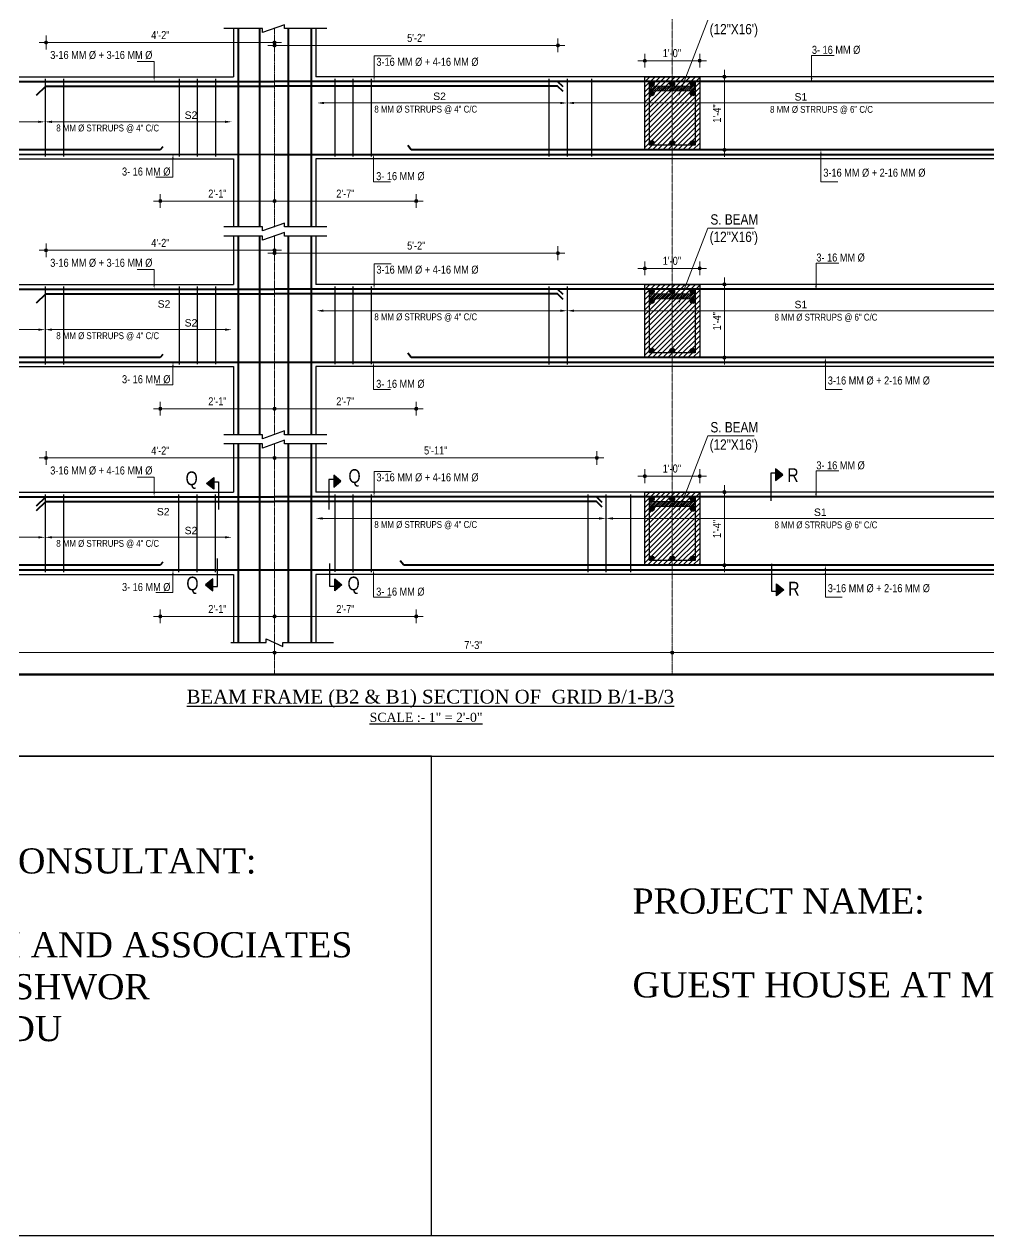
# Model space of a CAD drawing. Header units: inches. Extents: x 57837 to 133168, y 6972 to 27776.
# Drawn here: x 61173 to 62017, y 8730 to 9790 of the extents above; entities that cross this region are included whole.
import ezdxf

# ---------------------------------------------------------------- set-up
doc = ezdxf.new("R2010")
doc.units = ezdxf.units.IN
doc.header["$MEASUREMENT"] = 0
doc.linetypes.add('CENTER', pattern=[2, 1.25, -0.25, 0.25, -0.25])
doc.linetypes.add('CENTER2', pattern=[1.125, 0.75, -0.125, 0.125, -0.125])
for name, color, linetype, lineweight in [('CENTER', 9, 'CENTER', 5), ('DIM', 2, 'Continuous', 13), ('HACTH', 153, 'Continuous', 5), ('ROD', 1, 'Continuous', 40), ('STIRRUPS', 4, 'Continuous', 30)]:
    doc.layers.add(name, color=color, linetype=linetype, lineweight=lineweight)
for name, color, linetype in [('elevation', 3, 'Continuous'), ('text', 255, 'Continuous'), ('walls', 32, 'Continuous')]:
    doc.layers.add(name, color=color, linetype=linetype)
doc.styles.add('Arial', font='arial.ttf', dxfattribs={"height": 6.5})
doc.styles.get("Standard").update_dxf_attribs({"font": 'ARIALN.TTF', "height": 7})
doc.styles.add('style1', font='times.ttf', dxfattribs={"height": 8})

msp = doc.modelspace()

# ---------------------------------------------------------------- hatches: boundary and pattern name
at = {"lineweight": 13}
h = msp.add_hatch(color=256, dxfattribs=at)
edge = h.paths.add_edge_path()
edge.add_arc((61191.7, 9774.1), 1.42, 0, 360)
h = msp.add_hatch(color=256, dxfattribs=at)
edge = h.paths.add_edge_path()
edge.add_arc((61391.7, 9774.1), 1.42, 0, 360)
h = msp.add_hatch(color=256, dxfattribs=at)
edge = h.paths.add_edge_path()
edge.add_arc((61391.7, 9771.5), 1.42, 0, 360)
h = msp.add_hatch(color=256, dxfattribs=at)
edge = h.paths.add_edge_path()
edge.add_arc((61639.7, 9771.5), 1.42, 0, 360)
h = msp.add_hatch(color=256, dxfattribs=at)
edge = h.paths.add_edge_path()
edge.add_arc((61715.7, 9758.2), 1.42, 0, 360)
h = msp.add_hatch(color=256, dxfattribs=at)
edge = h.paths.add_edge_path()
edge.add_arc((61763.7, 9758.2), 1.42, 0, 360)
h = msp.add_hatch(color=256, dxfattribs=at)
edge = h.paths.add_edge_path()
edge.add_arc((61785.3, 9744.2), 1.42, 0, 360)
h = msp.add_hatch(color=256, dxfattribs=at)
edge = h.paths.add_edge_path()
edge.add_arc((61785.3, 9680.2), 1.42, 0, 360)
h = msp.add_hatch(color=256, dxfattribs=at)
edge = h.paths.add_edge_path()
edge.add_arc((61291.7, 9635.4), 1.42, 0, 360)
h = msp.add_hatch(color=256, dxfattribs=at)
edge = h.paths.add_edge_path()
edge.add_arc((61391.7, 9635.4), 1.42, 0, 360)
h = msp.add_hatch(color=256, dxfattribs=at)
edge = h.paths.add_edge_path()
edge.add_arc((61391.7, 9635.4), 1.42, 0, 360)
h = msp.add_hatch(color=256, dxfattribs=at)
edge = h.paths.add_edge_path()
edge.add_arc((61515.7, 9635.4), 1.42, 0, 360)
h = msp.add_hatch(color=256, dxfattribs=at)
edge = h.paths.add_edge_path()
edge.add_arc((61191.7, 9592.3), 1.42, 0, 360)
h = msp.add_hatch(color=256, dxfattribs=at)
edge = h.paths.add_edge_path()
edge.add_arc((61391.7, 9592.3), 1.42, 0, 360)
h = msp.add_hatch(color=256, dxfattribs=at)
edge = h.paths.add_edge_path()
edge.add_arc((61391.7, 9589.8), 1.42, 0, 360)
h = msp.add_hatch(color=256, dxfattribs=at)
edge = h.paths.add_edge_path()
edge.add_arc((61639.7, 9589.8), 1.42, 0, 360)
h = msp.add_hatch(color=256, dxfattribs=at)
edge = h.paths.add_edge_path()
edge.add_arc((61715.7, 9576.5), 1.42, 0, 360)
h = msp.add_hatch(color=256, dxfattribs=at)
edge = h.paths.add_edge_path()
edge.add_arc((61763.7, 9576.5), 1.42, 0, 360)
h = msp.add_hatch(color=256, dxfattribs=at)
edge = h.paths.add_edge_path()
edge.add_arc((61785.3, 9562.5), 1.42, 0, 360)
h = msp.add_hatch(color=256, dxfattribs=at)
edge = h.paths.add_edge_path()
edge.add_arc((61785.3, 9498.5), 1.42, 0, 360)
h = msp.add_hatch(color=256, dxfattribs=at)
edge = h.paths.add_edge_path()
edge.add_arc((61291.7, 9453.7), 1.42, 0, 360)
h = msp.add_hatch(color=256, dxfattribs=at)
edge = h.paths.add_edge_path()
edge.add_arc((61391.7, 9453.7), 1.42, 0, 360)
h = msp.add_hatch(color=256, dxfattribs=at)
edge = h.paths.add_edge_path()
edge.add_arc((61391.7, 9453.7), 1.42, 0, 360)
h = msp.add_hatch(color=256, dxfattribs=at)
edge = h.paths.add_edge_path()
edge.add_arc((61515.7, 9453.7), 1.42, 0, 360)
h = msp.add_hatch(color=256, dxfattribs=at)
edge = h.paths.add_edge_path()
edge.add_arc((61191.7, 9410.6), 1.42, 0, 360)
h = msp.add_hatch(color=256, dxfattribs=at)
edge = h.paths.add_edge_path()
edge.add_arc((61391.7, 9410.6), 1.42, 0, 360)
h = msp.add_hatch(color=256, dxfattribs=at)
edge = h.paths.add_edge_path()
edge.add_arc((61391.7, 9410.6), 1.42, 0, 360)
h = msp.add_hatch(color=256, dxfattribs=at)
edge = h.paths.add_edge_path()
edge.add_arc((61673.7, 9410.6), 1.42, 0, 360)
h = msp.add_hatch(color=256, dxfattribs=at)
edge = h.paths.add_edge_path()
edge.add_arc((61715.7, 9394.7), 1.42, 0, 360)
h = msp.add_hatch(color=256, dxfattribs=at)
edge = h.paths.add_edge_path()
edge.add_arc((61763.7, 9394.7), 1.42, 0, 360)
h = msp.add_hatch(color=256, dxfattribs=at)
edge = h.paths.add_edge_path()
edge.add_arc((61785.3, 9380.8), 1.42, 0, 360)
h = msp.add_hatch(color=256, dxfattribs=at)
edge = h.paths.add_edge_path()
edge.add_arc((61785.3, 9316.8), 1.42, 0, 360)
h = msp.add_hatch(color=256, dxfattribs=at)
edge = h.paths.add_edge_path()
edge.add_arc((61291.7, 9272), 1.42, 0, 360)
h = msp.add_hatch(color=256, dxfattribs=at)
edge = h.paths.add_edge_path()
edge.add_arc((61391.7, 9272), 1.42, 0, 360)
h = msp.add_hatch(color=256, dxfattribs=at)
edge = h.paths.add_edge_path()
edge.add_arc((61391.7, 9272), 1.42, 0, 360)
h = msp.add_hatch(color=256, dxfattribs=at)
edge = h.paths.add_edge_path()
edge.add_arc((61515.7, 9272), 1.42, 0, 360)
h = msp.add_hatch(color=256, dxfattribs=at)
edge = h.paths.add_edge_path()
edge.add_arc((61391.7, 9240.3), 1.42, 0, 360)
h = msp.add_hatch(color=256, dxfattribs=at)
edge = h.paths.add_edge_path()
edge.add_arc((61391.7, 9240.3), 1.42, 0, 360)
h = msp.add_hatch(color=256, dxfattribs=at)
edge = h.paths.add_edge_path()
edge.add_arc((61739.7, 9240.3), 1.42, 0, 360)
h = msp.add_hatch(color=256, dxfattribs=at)
edge = h.paths.add_edge_path()
edge.add_arc((61739.7, 9240.3), 1.42, 0, 360)
at = {"layer": 'HACTH'}
h = msp.add_hatch(color=1, dxfattribs=at)
edge = h.paths.add_edge_path()
edge.add_arc((61721.7, 9738), 2.08, 0, 360)
h = msp.add_hatch(color=1, dxfattribs=at)
edge = h.paths.add_edge_path()
edge.add_arc((61721.7, 9729.6), 2.08, 0, 360)
h = msp.add_hatch(color=1, dxfattribs=at)
edge = h.paths.add_edge_path()
edge.add_arc((61739.7, 9738), 2.08, 0, 360)
h = msp.add_hatch(color=1, dxfattribs=at)
edge = h.paths.add_edge_path()
edge.add_arc((61757.6, 9738), 2.08, 0, 360)
h = msp.add_hatch(color=1, dxfattribs=at)
edge = h.paths.add_edge_path()
edge.add_arc((61757.6, 9729.6), 2.08, 0, 360)
h = msp.add_hatch(color=1, dxfattribs=at)
edge = h.paths.add_edge_path()
edge.add_arc((61721.7, 9686.3), 2.08, 0, 360)
h = msp.add_hatch(color=1, dxfattribs=at)
edge = h.paths.add_edge_path()
edge.add_arc((61739.7, 9686.3), 2.08, 0, 360)
h = msp.add_hatch(color=1, dxfattribs=at)
edge = h.paths.add_edge_path()
edge.add_arc((61757.6, 9686.3), 2.08, 0, 360)
h = msp.add_hatch(color=1, dxfattribs=at)
edge = h.paths.add_edge_path()
edge.add_arc((61721.7, 9556.2), 2.08, 0, 360)
h = msp.add_hatch(color=1, dxfattribs=at)
edge = h.paths.add_edge_path()
edge.add_arc((61739.7, 9556.2), 2.08, 0, 360)
h = msp.add_hatch(color=1, dxfattribs=at)
edge = h.paths.add_edge_path()
edge.add_arc((61757.6, 9556.2), 2.08, 0, 360)
h = msp.add_hatch(color=1, dxfattribs=at)
edge = h.paths.add_edge_path()
edge.add_arc((61721.7, 9547.9), 2.08, 0, 360)
h = msp.add_hatch(color=1, dxfattribs=at)
edge = h.paths.add_edge_path()
edge.add_arc((61757.6, 9547.9), 2.08, 0, 360)
h = msp.add_hatch(color=1, dxfattribs=at)
edge = h.paths.add_edge_path()
edge.add_arc((61721.7, 9504.6), 2.08, 0, 360)
h = msp.add_hatch(color=1, dxfattribs=at)
edge = h.paths.add_edge_path()
edge.add_arc((61739.7, 9504.6), 2.08, 0, 360)
h = msp.add_hatch(color=1, dxfattribs=at)
edge = h.paths.add_edge_path()
edge.add_arc((61757.6, 9504.6), 2.08, 0, 360)
h = msp.add_hatch(color=1, dxfattribs=at)
edge = h.paths.add_edge_path()
edge.add_arc((61721.7, 9374.5), 2.08, 0, 360)
h = msp.add_hatch(color=1, dxfattribs=at)
edge = h.paths.add_edge_path()
edge.add_arc((61739.7, 9374.5), 2.08, 0, 360)
h = msp.add_hatch(color=1, dxfattribs=at)
edge = h.paths.add_edge_path()
edge.add_arc((61757.6, 9374.5), 2.08, 0, 360)
h = msp.add_hatch(color=1, dxfattribs=at)
edge = h.paths.add_edge_path()
edge.add_arc((61721.7, 9366.1), 2.08, 0, 360)
h = msp.add_hatch(color=1, dxfattribs=at)
edge = h.paths.add_edge_path()
edge.add_arc((61757.6, 9366.1), 2.08, 0, 360)
h = msp.add_hatch(color=1, dxfattribs=at)
edge = h.paths.add_edge_path()
edge.add_arc((61721.7, 9322.9), 2.08, 0, 360)
h = msp.add_hatch(color=1, dxfattribs=at)
edge = h.paths.add_edge_path()
edge.add_arc((61739.7, 9322.9), 2.08, 0, 360)
h = msp.add_hatch(color=1, dxfattribs=at)
edge = h.paths.add_edge_path()
edge.add_arc((61757.6, 9322.9), 2.08, 0, 360)
at = {"layer": 'text'}
for points in [[(61332.1, 9388.4), (61338.4, 9393.6), (61338.4, 9383.2)], [(61449.8, 9390.4), (61443.6, 9395.6), (61443.6, 9385.2)], [(61836.4, 9396), (61830.1, 9401.2), (61830.1, 9390.8)], [(61331.3, 9299.7), (61337.6, 9294.5), (61337.6, 9304.9)], [(61450.6, 9299.7), (61444.4, 9294.5), (61444.4, 9304.9)], [(61837.2, 9295.2), (61830.9, 9290), (61830.9, 9300.4)]]:
    msp.add_hatch(color=256, dxfattribs=at).paths.add_polyline_path(points)

# ---------------------------------------------------------------- linework, layer by layer
for p, q in [((61355.7, 9786.4), (61355.7, 9744.2)), ((61355.7, 9786.4), (61355.7, 9744.2)), ((61427.7, 9786.4), (61427.7, 9744.2)), ((61427.7, 9786.4), (61427.7, 9744.2)), ((61427.7, 9786.4), (61427.7, 9744.2)), ((61427.7, 9786.4), (61427.7, 9744.6)), ((61427.7, 9786.4), (61427.7, 9744.2)), ((60807.5, 9744.2), (61355.7, 9744.2)), ((62263.8, 9744.2), (61427.7, 9744.2)), ((61715.7, 9744.2), (61763.7, 9744.2)), ((61715.7, 9680.2), (61715.7, 9744.2)), ((61715.7, 9744.1), (61715.7, 9744.2)), ((61715.7, 9739.7), (61720.2, 9744.2)), ((61715.7, 9735.3), (61724.6, 9744.2)), ((61715.7, 9730.9), (61729, 9744.2)), ((61715.7, 9726.5), (61733.4, 9744.2)), ((61715.7, 9722), (61737.8, 9744.2)), ((61715.7, 9717.6), (61742.3, 9744.2)), ((61715.7, 9713.2), (61746.7, 9744.2)), ((61715.7, 9708.8), (61751.1, 9744.2)), ((61715.7, 9704.4), (61755.5, 9744.2)), ((61715.7, 9700), (61759.9, 9744.2)), ((61715.7, 9695.5), (61763.7, 9743.5)), ((61763.7, 9744.2), (61763.7, 9680.2)), ((61715.7, 9691.1), (61763.7, 9739.1)), ((61715.7, 9686.7), (61763.7, 9734.7)), ((61715.7, 9682.3), (61763.7, 9730.3)), ((61718, 9680.2), (61763.7, 9725.9)), ((61722.5, 9680.2), (61763.7, 9721.4)), ((61726.9, 9680.2), (61763.7, 9717)), ((61731.3, 9680.2), (61763.7, 9712.6)), ((61735.7, 9680.2), (61763.7, 9708.2)), ((61740.1, 9680.2), (61763.7, 9703.8)), ((61744.6, 9680.2), (61763.7, 9699.3)), ((61749, 9680.2), (61763.7, 9694.9)), ((61753.4, 9680.2), (61763.7, 9690.5)), ((61763.7, 9680.2), (61715.7, 9680.2)), ((61757.8, 9680.2), (61763.7, 9686.1)), ((61762.2, 9680.2), (61763.7, 9681.7)), ((60759.7, 9672.2), (61355.7, 9672.2)), ((61355.7, 9672.2), (61355.7, 9612.8)), ((61355.7, 9672.2), (61355.7, 9612.8)), ((61355.7, 9672.2), (61355.7, 9612.8)), ((61427.7, 9672.2), (61427.7, 9612.8)), ((62311.7, 9672.2), (61427.7, 9672.2)), ((61427.7, 9672.2), (61427.7, 9612.8)), ((61427.7, 9672.2), (61427.7, 9612.8)), ((61427.7, 9672.2), (61427.7, 9612.8)), ((61355.7, 9604.6), (61355.7, 9562.5)), ((61355.7, 9604.6), (61355.7, 9562.5)), ((61427.7, 9604.6), (61427.7, 9562.5)), ((61427.7, 9604.6), (61427.7, 9562.5)), ((61427.7, 9604.6), (61427.7, 9562.5)), ((61427.7, 9604.6), (61427.7, 9562.9)), ((61427.7, 9604.6), (61427.7, 9562.5)), ((60807.5, 9562.5), (61355.7, 9562.5)), ((62263.8, 9562.5), (61427.7, 9562.5)), ((61715.7, 9562.4), (61715.7, 9562.5)), ((61715.7, 9558), (61720.2, 9562.5)), ((61715.7, 9553.6), (61724.6, 9562.5)), ((61715.7, 9549.2), (61729, 9562.5)), ((61715.7, 9544.7), (61733.4, 9562.5)), ((61715.7, 9540.3), (61737.8, 9562.5)), ((61715.7, 9535.9), (61742.3, 9562.5)), ((61715.7, 9531.5), (61746.7, 9562.5)), ((61715.7, 9527.1), (61751.1, 9562.5)), ((61715.7, 9522.6), (61755.5, 9562.5)), ((61715.7, 9518.2), (61759.9, 9562.5)), ((61715.7, 9562.5), (61763.7, 9562.5)), ((61715.7, 9498.5), (61715.7, 9562.5)), ((61715.7, 9513.8), (61763.7, 9561.8)), ((61763.7, 9562.5), (61763.7, 9498.5)), ((61715.7, 9509.4), (61763.7, 9557.4)), ((61715.7, 9505), (61763.7, 9553)), ((61715.7, 9500.5), (61763.7, 9548.5)), ((61718, 9498.5), (61763.7, 9544.1)), ((61722.5, 9498.5), (61763.7, 9539.7)), ((61726.9, 9498.5), (61763.7, 9535.3)), ((61731.3, 9498.5), (61763.7, 9530.9)), ((61735.7, 9498.5), (61763.7, 9526.4)), ((61740.1, 9498.5), (61763.7, 9522)), ((61744.6, 9498.5), (61763.7, 9517.6)), ((61749, 9498.5), (61763.7, 9513.2)), ((61753.4, 9498.5), (61763.7, 9508.8)), ((61763.7, 9498.5), (61715.7, 9498.5)), ((61757.8, 9498.5), (61763.7, 9504.3)), ((61762.2, 9498.5), (61763.7, 9499.9)), ((60759.7, 9490.5), (61355.7, 9490.5)), ((61355.7, 9490.5), (61355.7, 9431)), ((61355.7, 9490.5), (61355.7, 9431)), ((61355.7, 9490.5), (61355.7, 9431)), ((61427.7, 9490.5), (61427.7, 9431)), ((62311.7, 9490.5), (61427.7, 9490.5)), ((61427.7, 9490.5), (61427.7, 9431)), ((61427.7, 9490.5), (61427.7, 9431)), ((61427.7, 9490.5), (61427.7, 9431)), ((61355.7, 9422.9), (61355.7, 9380.8)), ((61355.7, 9422.9), (61355.7, 9380.8)), ((61427.7, 9422.9), (61427.7, 9380.8)), ((61427.7, 9422.9), (61427.7, 9380.8)), ((61427.7, 9422.9), (61427.7, 9380.8)), ((61427.7, 9422.9), (61427.7, 9381.1)), ((61427.7, 9422.9), (61427.7, 9380.8)), ((60807.5, 9380.8), (61355.7, 9380.8)), ((62263.8, 9380.8), (61427.7, 9380.8)), ((61715.7, 9380.8), (61763.7, 9380.8)), ((61715.7, 9316.8), (61715.7, 9380.8)), ((61715.7, 9380.7), (61715.7, 9380.8)), ((61715.7, 9376.3), (61720.2, 9380.8)), ((61715.7, 9371.8), (61724.6, 9380.8)), ((61715.7, 9367.4), (61729, 9380.8)), ((61715.7, 9363), (61733.4, 9380.8)), ((61715.7, 9358.6), (61737.8, 9380.8)), ((61715.7, 9354.2), (61742.3, 9380.8)), ((61715.7, 9349.7), (61746.7, 9380.8)), ((61715.7, 9345.3), (61751.1, 9380.8)), ((61715.7, 9340.9), (61755.5, 9380.8)), ((61715.7, 9336.5), (61759.9, 9380.8)), ((61763.7, 9380.8), (61763.7, 9316.8)), ((61715.7, 9332.1), (61763.7, 9380.1)), ((61715.7, 9327.6), (61763.7, 9375.6)), ((61715.7, 9323.2), (61763.7, 9371.2)), ((61715.7, 9318.8), (61763.7, 9366.8)), ((61718, 9316.8), (61763.7, 9362.4)), ((61722.5, 9316.8), (61763.7, 9358)), ((61726.9, 9316.8), (61763.7, 9353.5)), ((61731.3, 9316.8), (61763.7, 9349.1)), ((61735.7, 9316.8), (61763.7, 9344.7)), ((61740.1, 9316.8), (61763.7, 9340.3)), ((61744.6, 9316.8), (61763.7, 9335.9)), ((61749, 9316.8), (61763.7, 9331.4)), ((61753.4, 9316.8), (61763.7, 9327)), ((61757.8, 9316.8), (61763.7, 9322.6)), ((61762.2, 9316.8), (61763.7, 9318.2)), ((60759.7, 9308.8), (61355.7, 9308.8)), ((61355.7, 9308.8), (61355.7, 9249.3)), ((61355.7, 9308.8), (61355.7, 9249.3)), ((61355.7, 9308.8), (61355.7, 9249.3)), ((61427.7, 9308.8), (61427.7, 9249.3)), ((62311.7, 9308.8), (61427.7, 9308.8)), ((61427.7, 9308.8), (61427.7, 9249.3)), ((61427.7, 9308.8), (61427.7, 9249.3)), ((61427.7, 9308.8), (61427.7, 9249.3)), ((61763.7, 9316.8), (61715.7, 9316.8)), ((60197, 9149.8), (62886.9, 9149.8)), ((61528.9, 9149.8), (60856.7, 9149.8)), ((61528.9, 8730.2), (61528.9, 9149.8))]:
    msp.add_line(p, q)
at = {"lineweight": 13}
for p, q in [((61197.7, 9774.1), (61185.7, 9774.1)), ((61191.7, 9768.1), (61191.7, 9780.1)), ((61385.7, 9774.1), (61397.7, 9774.1)), ((61391.7, 9780.1), (61391.7, 9768.1)), ((61391.7, 9765.5), (61391.7, 9777.5)), ((61639.7, 9777.5), (61639.7, 9765.5)), ((61397.7, 9771.5), (61385.7, 9771.5)), ((61633.7, 9771.5), (61645.7, 9771.5)), ((61715.7, 9752.2), (61715.7, 9764.2)), ((61763.7, 9764.2), (61763.7, 9752.2)), ((61721.7, 9758.2), (61709.7, 9758.2)), ((61757.7, 9758.2), (61769.7, 9758.2)), ((61779.3, 9744.2), (61791.3, 9744.2)), ((61785.3, 9738.2), (61785.3, 9750.2)), ((61791.3, 9680.2), (61779.3, 9680.2)), ((61785.3, 9686.2), (61785.3, 9674.2)), ((61297.7, 9635.4), (61285.7, 9635.4)), ((61291.7, 9629.4), (61291.7, 9641.4)), ((61385.7, 9635.4), (61397.7, 9635.4)), ((61397.7, 9635.4), (61385.7, 9635.4)), ((61391.7, 9641.4), (61391.7, 9629.4)), ((61391.7, 9629.4), (61391.7, 9641.4)), ((61509.7, 9635.4), (61521.7, 9635.4)), ((61515.7, 9641.4), (61515.7, 9629.4)), ((61191.7, 9586.3), (61191.7, 9598.3)), ((61391.7, 9598.3), (61391.7, 9586.3)), ((61391.7, 9583.8), (61391.7, 9595.8)), ((61639.7, 9595.8), (61639.7, 9583.8)), ((61197.7, 9592.3), (61185.7, 9592.3)), ((61385.7, 9592.3), (61397.7, 9592.3)), ((61397.7, 9589.8), (61385.7, 9589.8)), ((61633.7, 9589.8), (61645.7, 9589.8)), ((61715.7, 9570.5), (61715.7, 9582.5)), ((61763.7, 9582.5), (61763.7, 9570.5)), ((61721.7, 9576.5), (61709.7, 9576.5)), ((61757.7, 9576.5), (61769.7, 9576.5)), ((61779.3, 9562.5), (61791.3, 9562.5)), ((61785.3, 9556.5), (61785.3, 9568.5)), ((61791.3, 9498.5), (61779.3, 9498.5)), ((61785.3, 9504.5), (61785.3, 9492.5)), ((61291.7, 9447.7), (61291.7, 9459.7)), ((61391.7, 9459.7), (61391.7, 9447.7)), ((61391.7, 9447.7), (61391.7, 9459.7)), ((61515.7, 9459.7), (61515.7, 9447.7)), ((61297.7, 9453.7), (61285.7, 9453.7)), ((61385.7, 9453.7), (61397.7, 9453.7)), ((61397.7, 9453.7), (61385.7, 9453.7)), ((61509.7, 9453.7), (61521.7, 9453.7)), ((61191.7, 9404.6), (61191.7, 9416.6)), ((61391.7, 9416.6), (61391.7, 9404.6)), ((61391.7, 9404.6), (61391.7, 9416.6)), ((61673.7, 9416.6), (61673.7, 9404.6)), ((61197.7, 9410.6), (61185.7, 9410.6)), ((61385.7, 9410.6), (61397.7, 9410.6)), ((61397.7, 9410.6), (61385.7, 9410.6)), ((61667.7, 9410.6), (61679.7, 9410.6)), ((61721.7, 9394.7), (61709.7, 9394.7)), ((61715.7, 9388.7), (61715.7, 9400.7)), ((61757.7, 9394.7), (61769.7, 9394.7)), ((61763.7, 9400.7), (61763.7, 9388.7)), ((61779.3, 9380.8), (61791.3, 9380.8)), ((61785.3, 9374.8), (61785.3, 9386.8)), ((61785.3, 9322.8), (61785.3, 9310.8)), ((61791.3, 9316.8), (61779.3, 9316.8)), ((61291.7, 9266), (61291.7, 9278)), ((61391.7, 9278), (61391.7, 9266)), ((61391.7, 9266), (61391.7, 9278)), ((61515.7, 9278), (61515.7, 9266)), ((61297.7, 9272), (61285.7, 9272)), ((61385.7, 9272), (61397.7, 9272)), ((61397.7, 9272), (61385.7, 9272)), ((61509.7, 9272), (61521.7, 9272)), ((61391.7, 9246.3), (61391.7, 9234.3)), ((61391.7, 9234.3), (61391.7, 9246.3)), ((61739.7, 9234.3), (61739.7, 9246.3)), ((61739.7, 9246.3), (61739.7, 9234.3)), ((61385.7, 9240.3), (61397.7, 9240.3)), ((61397.7, 9240.3), (61385.7, 9240.3)), ((61745.7, 9240.3), (61733.7, 9240.3)), ((61733.7, 9240.3), (61745.7, 9240.3))]:
    msp.add_line(p, q, dxfattribs=at)
at = {"color": 6, "lineweight": 53}
msp.add_line((60447, 9221.2), (62639.5, 9221.2), dxfattribs=at)
at = {"color": 1}
msp.add_line((62886.9, 8730.2), (60197, 8730.2), dxfattribs=at)
at = {"lineweight": 13}
for centre in [(61191.7, 9774.1), (61391.7, 9774.1), (61391.7, 9771.5), (61639.7, 9771.5), (61715.7, 9758.2), (61763.7, 9758.2), (61785.3, 9744.2), (61785.3, 9680.2), (61291.7, 9635.4), (61391.7, 9635.4), (61391.7, 9635.4), (61515.7, 9635.4), (61191.7, 9592.3), (61391.7, 9592.3), (61391.7, 9589.8), (61639.7, 9589.8), (61715.7, 9576.5), (61763.7, 9576.5), (61785.3, 9562.5), (61785.3, 9498.5), (61291.7, 9453.7), (61391.7, 9453.7), (61391.7, 9453.7), (61515.7, 9453.7), (61191.7, 9410.6), (61391.7, 9410.6), (61391.7, 9410.6), (61673.7, 9410.6), (61715.7, 9394.7), (61763.7, 9394.7), (61785.3, 9380.8), (61785.3, 9316.8), (61291.7, 9272), (61391.7, 9272), (61391.7, 9272), (61515.7, 9272), (61391.7, 9240.3), (61391.7, 9240.3), (61739.7, 9240.3), (61739.7, 9240.3)]:
    msp.add_circle(centre, 1.42, dxfattribs=at)
at = {"layer": 'CENTER', "linetype": 'CENTER2', "lineweight": 5}
for p, q in [((61739.7, 9221.2), (61739.7, 10692.2)), ((61391.7, 9786.5), (61391.7, 9612.6)), ((61391.7, 9604.8), (61391.7, 9430.9)), ((61391.7, 9423.1), (61391.7, 9221.2))]:
    msp.add_line(p, q, dxfattribs=at)
at = {"layer": 'DIM', "lineweight": 13}
for p, q in [((61746.7, 9730.9), (61770.8, 9793.5)), ((61861.6, 9743.1), (61861.6, 9762.8)), ((61861.6, 9762.8), (61881.5, 9762.8)), ((61746.7, 9549.1), (61770.8, 9611.8)), ((61770.8, 9611.8), (61811.3, 9611.8)), ((61865.5, 9561.4), (61865.5, 9581.1)), ((61865.5, 9581.1), (61885.4, 9581.1)), ((61746.7, 9367.4), (61770.8, 9430.1)), ((61770.8, 9430.1), (61811.3, 9430.1)), ((61865.5, 9379.7), (61865.5, 9399.4)), ((61865.5, 9399.4), (61885.4, 9399.4))]:
    msp.add_line(p, q, dxfattribs=at)
at = {"layer": 'DIM'}
for p, q in [((61387.7, 9774.1), (61195.7, 9774.1)), ((61635.7, 9771.5), (61395.7, 9771.5)), ((61719.7, 9758.2), (61759.7, 9758.2)), ((61785.3, 9740.2), (61785.3, 9684.2)), ((61387.7, 9635.4), (61295.7, 9635.4)), ((61395.7, 9635.4), (61511.7, 9635.4)), ((61387.7, 9592.3), (61195.7, 9592.3)), ((61635.7, 9589.8), (61395.7, 9589.8)), ((61719.7, 9576.5), (61759.7, 9576.5)), ((61785.3, 9558.5), (61785.3, 9502.5)), ((61387.7, 9453.7), (61295.7, 9453.7)), ((61395.7, 9453.7), (61511.7, 9453.7)), ((61387.7, 9410.6), (61195.7, 9410.6)), ((61669.7, 9410.6), (61395.7, 9410.6)), ((61719.7, 9394.7), (61759.7, 9394.7)), ((61785.3, 9376.8), (61785.3, 9320.8)), ((61387.7, 9272), (61295.7, 9272)), ((61395.7, 9272), (61511.7, 9272)), ((61387.7, 9240.3), (60727.7, 9240.3)), ((61395.7, 9240.3), (61735.7, 9240.3)), ((62343.7, 9240.3), (61743.7, 9240.3))]:
    msp.add_line(p, q, dxfattribs=at)
at = {"layer": 'DIM', "ltscale": 3}
for p, q in [((61478.8, 9744.4), (61478.8, 9762.4)), ((61478.8, 9762.4), (61493.6, 9762.4)), ((61286.3, 9757.4), (61271.4, 9757.4)), ((61286.3, 9744.4), (61286.3, 9757.4)), ((61286.3, 9575.6), (61271.4, 9575.6)), ((61286.3, 9562.6), (61286.3, 9575.6)), ((61478.8, 9562.6), (61478.8, 9580.6)), ((61478.8, 9580.6), (61493.6, 9580.6)), ((61286.3, 9393.9), (61271.4, 9393.9)), ((61286.3, 9380.9), (61286.3, 9393.9)), ((61478.8, 9380.9), (61478.8, 9398.9)), ((61478.8, 9398.9), (61493.6, 9398.9))]:
    msp.add_line(p, q, dxfattribs=at)
at = {"layer": 'DIM', "lineweight": 9}
for p, q in [((61435, 9721.2), (61641.7, 9721.2)), ((62049.7, 9721.2), (61653.7, 9721.2)), ((60930.4, 9704.7), (61184.9, 9704.7)), ((61348.3, 9704.7), (61196.9, 9704.7)), ((61434.4, 9539.4), (61641.7, 9539.4)), ((62049.7, 9539.4), (61653.7, 9539.4)), ((60930.4, 9522.9), (61184.9, 9522.9)), ((61348.3, 9522.9), (61196.9, 9522.9)), ((61433.7, 9357.7), (61675.7, 9357.7)), ((62049.7, 9357.7), (61687.7, 9357.7)), ((60930.4, 9341.2), (61184.9, 9341.2)), ((61348.3, 9341.2), (61196.9, 9341.2))]:
    msp.add_line(p, q, dxfattribs=at)
at = {"layer": 'DIM', "ltscale": 3, "extrusion": (0, 0, -1)}
for p, q in [((61302.8, 9672.3), (61302.8, 9656.3)), ((61478.3, 9672.3), (61478.3, 9652.3)), ((61869.8, 9676.3), (61869.8, 9652.3)), ((61869.8, 9672.3), (61869.8, 9652.3)), ((61302.8, 9656.3), (61287.9, 9656.3)), ((61478.3, 9652.3), (61493.2, 9652.3)), ((61869.8, 9652.3), (61884.6, 9652.3)), ((61869.8, 9652.3), (61884.6, 9652.3)), ((61302.8, 9490.5), (61302.8, 9474.5)), ((61478.3, 9490.5), (61478.3, 9470.5)), ((61873.7, 9494.5), (61873.7, 9470.5)), ((61873.7, 9490.5), (61873.7, 9470.5)), ((61302.8, 9474.5), (61287.9, 9474.5)), ((61478.3, 9470.5), (61493.2, 9470.5)), ((61873.7, 9470.5), (61888.5, 9470.5)), ((61873.7, 9470.5), (61888.5, 9470.5)), ((61302.8, 9308.8), (61302.8, 9292.8)), ((61478.3, 9308.8), (61478.3, 9288.8)), ((61873.7, 9312.8), (61873.7, 9288.8)), ((61873.7, 9308.8), (61873.7, 9288.8)), ((61302.8, 9292.8), (61287.9, 9292.8)), ((61478.3, 9288.8), (61493.2, 9288.8)), ((61873.7, 9288.8), (61888.5, 9288.8)), ((61873.7, 9288.8), (61888.5, 9288.8))]:
    msp.add_line(p, q, dxfattribs=at)
at = {"layer": 'DIM', "ltscale": 3}
for points in [[(61286.9, 9744.4), (61286.3, 9740.4), (61285.6, 9744.4)], [(61479.4, 9744.4), (61478.8, 9740.4), (61478.1, 9744.4)], [(61286.9, 9562.6), (61286.3, 9558.6), (61285.6, 9562.6)], [(61479.4, 9562.6), (61478.8, 9558.6), (61478.1, 9562.6)], [(61286.9, 9380.9), (61286.3, 9376.9), (61285.6, 9380.9)], [(61479.4, 9380.9), (61478.8, 9376.9), (61478.1, 9380.9)]]:
    msp.add_solid(points, dxfattribs=at)
at = {"layer": 'DIM', "lineweight": 13}
for points in [[(61862.3, 9743.1), (61861.6, 9739.1), (61860.9, 9743.1)], [(61747.3, 9730.6), (61745.3, 9727.1), (61746.1, 9731.1)], [(61866.2, 9561.4), (61865.5, 9557.4), (61864.8, 9561.4)], [(61747.3, 9548.9), (61745.3, 9545.4), (61746.1, 9549.4)], [(61866.2, 9379.7), (61865.5, 9375.7), (61864.8, 9379.7)], [(61747.3, 9367.1), (61745.3, 9363.7), (61746.1, 9367.6)]]:
    msp.add_solid(points, dxfattribs=at)
at = {"layer": 'DIM'}
for points in [[(61435, 9722.2), (61435, 9720.2), (61429, 9721.2)], [(61641.7, 9722.2), (61641.7, 9720.2), (61647.7, 9721.2)], [(61653.7, 9722.2), (61653.7, 9720.2), (61647.7, 9721.2)], [(61184.9, 9705.7), (61184.9, 9703.7), (61190.9, 9704.7)], [(61196.9, 9705.7), (61196.9, 9703.7), (61190.9, 9704.7)], [(61348.3, 9705.7), (61348.3, 9703.7), (61354.3, 9704.7)], [(61434.4, 9540.4), (61434.4, 9538.4), (61428.4, 9539.4)], [(61641.7, 9540.4), (61641.7, 9538.4), (61647.7, 9539.4)], [(61653.7, 9540.4), (61653.7, 9538.4), (61647.7, 9539.4)], [(61184.9, 9523.9), (61184.9, 9521.9), (61190.9, 9522.9)], [(61196.9, 9523.9), (61196.9, 9521.9), (61190.9, 9522.9)], [(61348.3, 9523.9), (61348.3, 9521.9), (61354.3, 9522.9)], [(61433.7, 9358.7), (61433.7, 9356.7), (61427.7, 9357.7)], [(61675.7, 9358.7), (61675.7, 9356.7), (61681.7, 9357.7)], [(61687.7, 9358.7), (61687.7, 9356.7), (61681.7, 9357.7)], [(61184.9, 9342.2), (61184.9, 9340.2), (61190.9, 9341.2)], [(61196.9, 9342.2), (61196.9, 9340.2), (61190.9, 9341.2)], [(61348.3, 9342.2), (61348.3, 9340.2), (61354.3, 9341.2)]]:
    msp.add_solid(points, dxfattribs=at)
at = {"layer": 'DIM', "ltscale": 3, "extrusion": (0, 0, -1)}
for points in [[(-61870.4, 9676.3), (-61869.8, 9680.3), (-61869.1, 9676.3)], [(-61303.4, 9672.3), (-61302.8, 9676.3), (-61302.1, 9672.3)], [(-61479, 9672.3), (-61478.3, 9676.3), (-61477.7, 9672.3)], [(-61870.4, 9672.3), (-61869.8, 9676.3), (-61869.1, 9672.3)], [(-61874.3, 9494.5), (-61873.7, 9498.5), (-61873, 9494.5)], [(-61303.4, 9490.5), (-61302.8, 9494.5), (-61302.1, 9490.5)], [(-61479, 9490.5), (-61478.3, 9494.5), (-61477.7, 9490.5)], [(-61874.3, 9490.5), (-61873.7, 9494.5), (-61873, 9490.5)], [(-61303.4, 9308.8), (-61302.8, 9312.8), (-61302.1, 9308.8)], [(-61479, 9308.8), (-61478.3, 9312.8), (-61477.7, 9308.8)], [(-61874.3, 9312.8), (-61873.7, 9316.8), (-61873, 9312.8)], [(-61874.3, 9308.8), (-61873.7, 9312.8), (-61873, 9308.8)]]:
    msp.add_solid(points, dxfattribs=at)
at = {"layer": 'elevation'}
for p, q in [((61355.7, 9786.4), (61355.7, 9744.6)), ((61427.7, 9786.4), (61427.7, 9744.6)), ((61423.7, 9742.6), (61423.7, 9702.6)), ((61355.7, 9604.6), (61355.7, 9562.9)), ((61427.7, 9604.6), (61427.7, 9562.9)), ((61423.7, 9560.9), (61423.7, 9520.9)), ((61355.7, 9422.9), (61355.7, 9381.1)), ((61427.7, 9422.9), (61427.7, 9381.1)), ((61423.7, 9379.1), (61423.7, 9339.1))]:
    msp.add_line(p, q, dxfattribs=at)
at = {"layer": 'HACTH'}
for p, q in [((61759.8, 9735.9), (61719.7, 9735.9)), ((61719.7, 9735.9), (61719.7, 9731.7)), ((61719.7, 9734.5), (61721, 9735.9)), ((61719.7, 9732.7), (61722.8, 9735.9)), ((61719.7, 9731.7), (61759.8, 9731.7)), ((61720.4, 9731.7), (61724.6, 9735.9)), ((61722.1, 9731.7), (61726.3, 9735.9)), ((61723.9, 9731.7), (61728.1, 9735.9)), ((61725.7, 9731.7), (61729.9, 9735.9)), ((61727.4, 9731.7), (61731.6, 9735.9)), ((61729.2, 9731.7), (61733.4, 9735.9)), ((61731, 9731.7), (61735.2, 9735.9)), ((61732.7, 9731.7), (61736.9, 9735.9)), ((61734.5, 9731.7), (61738.7, 9735.9)), ((61736.3, 9731.7), (61740.5, 9735.9)), ((61738, 9731.7), (61742.2, 9735.9)), ((61739.8, 9731.7), (61744, 9735.9)), ((61741.6, 9731.7), (61745.8, 9735.9)), ((61743.3, 9731.7), (61747.5, 9735.9)), ((61745.1, 9731.7), (61749.3, 9735.9)), ((61746.9, 9731.7), (61751.1, 9735.9)), ((61748.6, 9731.7), (61752.8, 9735.9)), ((61750.4, 9731.7), (61754.6, 9735.9)), ((61752.2, 9731.7), (61756.4, 9735.9)), ((61753.9, 9731.7), (61758.1, 9735.9)), ((61755.7, 9731.7), (61759.8, 9735.7)), ((61757.5, 9731.7), (61759.8, 9734)), ((61759.3, 9731.7), (61759.8, 9732.2)), ((61759.8, 9731.7), (61759.8, 9735.9)), ((61759.8, 9554.1), (61719.7, 9554.1)), ((61719.7, 9554.1), (61719.7, 9549.9)), ((61719.7, 9552.8), (61721, 9554.1)), ((61719.7, 9551), (61722.8, 9554.1)), ((61720.4, 9549.9), (61724.6, 9554.1)), ((61722.1, 9549.9), (61726.3, 9554.1)), ((61723.9, 9549.9), (61728.1, 9554.1)), ((61725.7, 9549.9), (61729.9, 9554.1)), ((61727.4, 9549.9), (61731.6, 9554.1)), ((61729.2, 9549.9), (61733.4, 9554.1)), ((61731, 9549.9), (61735.2, 9554.1)), ((61732.7, 9549.9), (61736.9, 9554.1)), ((61734.5, 9549.9), (61738.7, 9554.1)), ((61736.3, 9549.9), (61740.5, 9554.1)), ((61738, 9549.9), (61742.2, 9554.1)), ((61739.8, 9549.9), (61744, 9554.1)), ((61741.6, 9549.9), (61745.8, 9554.1)), ((61743.3, 9549.9), (61747.5, 9554.1)), ((61745.1, 9549.9), (61749.3, 9554.1)), ((61746.9, 9549.9), (61751.1, 9554.1)), ((61748.6, 9549.9), (61752.8, 9554.1)), ((61750.4, 9549.9), (61754.6, 9554.1)), ((61752.2, 9549.9), (61756.4, 9554.1)), ((61753.9, 9549.9), (61758.1, 9554.1)), ((61755.7, 9549.9), (61759.8, 9554)), ((61757.5, 9549.9), (61759.8, 9552.2)), ((61759.3, 9549.9), (61759.8, 9550.5)), ((61759.8, 9549.9), (61759.8, 9554.1)), ((61719.7, 9549.9), (61759.8, 9549.9)), ((61759.8, 9372.4), (61719.7, 9372.4)), ((61719.7, 9372.4), (61719.7, 9368.2)), ((61719.7, 9371), (61721, 9372.4)), ((61719.7, 9369.3), (61722.8, 9372.4)), ((61720.4, 9368.2), (61724.6, 9372.4)), ((61722.1, 9368.2), (61726.3, 9372.4)), ((61723.9, 9368.2), (61728.1, 9372.4)), ((61725.7, 9368.2), (61729.9, 9372.4)), ((61727.4, 9368.2), (61731.6, 9372.4)), ((61729.2, 9368.2), (61733.4, 9372.4)), ((61731, 9368.2), (61735.2, 9372.4)), ((61732.7, 9368.2), (61736.9, 9372.4)), ((61734.5, 9368.2), (61738.7, 9372.4)), ((61736.3, 9368.2), (61740.5, 9372.4)), ((61738, 9368.2), (61742.2, 9372.4)), ((61739.8, 9368.2), (61744, 9372.4)), ((61741.6, 9368.2), (61745.8, 9372.4)), ((61743.3, 9368.2), (61747.5, 9372.4)), ((61745.1, 9368.2), (61749.3, 9372.4)), ((61746.9, 9368.2), (61751.1, 9372.4)), ((61748.6, 9368.2), (61752.8, 9372.4)), ((61750.4, 9368.2), (61754.6, 9372.4)), ((61752.2, 9368.2), (61756.4, 9372.4)), ((61753.9, 9368.2), (61758.1, 9372.4)), ((61755.7, 9368.2), (61759.8, 9372.3)), ((61757.5, 9368.2), (61759.8, 9370.5)), ((61759.8, 9368.2), (61759.8, 9372.4)), ((61719.7, 9368.2), (61759.8, 9368.2)), ((61759.3, 9368.2), (61759.8, 9368.7))]:
    msp.add_line(p, q, dxfattribs=at)
at = {"layer": 'ROD'}
for p, q in [((61359.7, 9786.4), (61359.7, 9612.8)), ((61359.7, 9786.4), (61359.7, 9612.8)), ((61378.5, 9786), (61378.5, 9612.4)), ((61403.5, 9786), (61403.5, 9612.4)), ((61423.7, 9786.4), (61423.7, 9612.8)), ((61423.7, 9786.4), (61423.7, 9612.8)), ((61423.7, 9786.4), (61423.7, 9612.8)), ((61423.7, 9786.4), (61423.7, 9612.8)), ((60723.7, 9740.1), (61391.7, 9740)), ((61183.3, 9728), (61191.5, 9735.9)), ((61190.9, 9740.1), (61190.9, 9740.1)), ((61190.9, 9740.1), (61391.7, 9740)), ((61191.5, 9735.9), (61391.7, 9735.9)), ((61639.3, 9740), (61391.7, 9740)), ((62373.9, 9740), (61391.7, 9740)), ((61639.3, 9735.9), (61391.7, 9735.9)), ((61644.3, 9735.3), (61639.3, 9740)), ((61644.3, 9731.1), (61639.3, 9735.9)), ((61291.7, 9680.2), (60823.7, 9680.2)), ((61293.9, 9682.9), (61291.7, 9680.2)), ((61511.2, 9680.2), (61508.2, 9684.1)), ((62211.8, 9680.2), (61511.2, 9680.2)), ((60691.7, 9676.4), (61391.7, 9676.2)), ((61391.7, 9676.2), (62251.1, 9676.2)), ((61359.7, 9604.6), (61359.7, 9431)), ((61359.7, 9604.6), (61359.7, 9431)), ((61378.5, 9604.1), (61378.5, 9430.5)), ((61403.5, 9604.1), (61403.5, 9430.5)), ((61423.7, 9604.6), (61423.7, 9431)), ((61423.7, 9604.6), (61423.7, 9431)), ((61423.7, 9604.6), (61423.7, 9431)), ((61423.7, 9604.6), (61423.7, 9431)), ((60697.4, 9558.4), (61391.7, 9558.3)), ((61183.3, 9546.3), (61191.5, 9554.2)), ((61191.5, 9554.2), (61391.7, 9554.1)), ((61639.3, 9558.3), (61391.7, 9558.3)), ((62373.9, 9558.3), (61391.7, 9558.3)), ((61639.3, 9554.1), (61391.7, 9554.1)), ((61644.3, 9553.5), (61639.3, 9558.3)), ((61644.3, 9549.4), (61639.3, 9554.1)), ((61291.7, 9498.5), (60846.6, 9498.5)), ((61293.9, 9501.2), (61291.7, 9498.5)), ((61511.2, 9498.5), (61508.2, 9502.3)), ((62207.3, 9498.5), (61511.2, 9498.5)), ((60697.4, 9494.7), (61391.7, 9494.5)), ((61391.7, 9494.5), (62251.1, 9494.5)), ((61359.7, 9422.9), (61359.7, 9249.3)), ((61359.7, 9422.9), (61359.7, 9249.3)), ((61423.7, 9422.9), (61423.7, 9249.3)), ((61423.7, 9422.9), (61423.7, 9249.3)), ((61423.7, 9422.9), (61423.7, 9249.3)), ((61423.7, 9422.9), (61423.7, 9249.3)), ((61378.5, 9422.5), (61378.5, 9248.9)), ((61403.5, 9422.5), (61403.5, 9248.9)), ((60523.6, 9376.6), (61391.7, 9376.6)), ((61183.3, 9368.7), (61191.5, 9376.6)), ((61183.3, 9364.6), (61191.5, 9372.4)), ((61191.5, 9376.6), (61391.7, 9376.6)), ((61191.5, 9372.4), (61391.7, 9372.4)), ((61673.3, 9376.6), (61391.7, 9376.6)), ((62347.7, 9376.6), (61391.7, 9376.6)), ((61673.3, 9372.4), (61391.7, 9372.4)), ((61678.3, 9371.8), (61673.3, 9376.6)), ((61678.3, 9367.6), (61673.3, 9372.4)), ((61293.9, 9319.5), (61291.7, 9316.8)), ((61504.7, 9316.8), (61501.7, 9320.6)), ((60694.4, 9312.9), (61391.7, 9312.8)), ((61291.7, 9316.8), (60823.7, 9316.8)), ((61391.7, 9312.8), (62251.1, 9312.8)), ((62208.8, 9316.8), (61504.7, 9316.8))]:
    msp.add_line(p, q, dxfattribs=at)
at = {"layer": 'STIRRUPS'}
for p, q in [((61190.9, 9742.3), (61190.9, 9674.3)), ((61206.9, 9742.3), (61206.9, 9674.3)), ((61206.9, 9742.3), (61206.9, 9674.3)), ((61308.1, 9742.3), (61308.1, 9674.3)), ((61324.1, 9742.3), (61324.1, 9674.3)), ((61340.1, 9742.3), (61340.1, 9674.3)), ((61444.3, 9742.3), (61444.3, 9674.4)), ((61444.3, 9742.3), (61444.3, 9674.4)), ((61460.3, 9742.3), (61460.3, 9674.3)), ((61476.3, 9742.3), (61476.3, 9674.3)), ((61631.7, 9742.3), (61631.7, 9674.3)), ((61647.7, 9742.3), (61647.7, 9674.3)), ((61647.7, 9742.3), (61647.7, 9674.3)), ((61669.1, 9742.3), (61669.1, 9674.3)), ((61669.1, 9742.3), (61669.1, 9674.3)), ((61719.7, 9740), (61759.7, 9740)), ((61719.7, 9684.2), (61719.7, 9740)), ((61759.7, 9740), (61759.7, 9684.2)), ((61759.7, 9684.2), (61719.7, 9684.2)), ((61190.9, 9560.5), (61190.9, 9492.5)), ((61206.9, 9560.5), (61206.9, 9492.5)), ((61206.9, 9560.5), (61206.9, 9492.5)), ((61308.1, 9560.5), (61308.1, 9492.5)), ((61324.1, 9560.6), (61324.1, 9492.6)), ((61340.1, 9560.6), (61340.1, 9492.6)), ((61444.3, 9560.6), (61444.3, 9492.7)), ((61444.3, 9560.6), (61444.3, 9492.7)), ((61460.3, 9560.6), (61460.3, 9492.6)), ((61476.3, 9560.6), (61476.3, 9492.6)), ((61631.7, 9560.5), (61631.7, 9492.5)), ((61647.7, 9560.5), (61647.7, 9492.5)), ((61647.7, 9560.5), (61647.7, 9492.5)), ((61719.7, 9558.3), (61759.7, 9558.3)), ((61719.7, 9502.5), (61719.7, 9558.3)), ((61759.7, 9558.3), (61759.7, 9502.5)), ((61759.7, 9502.5), (61719.7, 9502.5)), ((61190.9, 9378.8), (61190.9, 9310.8)), ((61206.9, 9378.8), (61206.9, 9310.8)), ((61206.9, 9378.8), (61206.9, 9310.8)), ((61307.6, 9378.8), (61307.6, 9310.8)), ((61323.6, 9378.8), (61323.6, 9310.8)), ((61339.6, 9378.8), (61339.6, 9310.8)), ((61444.3, 9378.8), (61444.3, 9311)), ((61444.3, 9378.8), (61444.3, 9311)), ((61460.3, 9378.8), (61460.3, 9310.8)), ((61476.3, 9378.8), (61476.3, 9310.8)), ((61665.7, 9378.8), (61665.7, 9310.8)), ((61681.7, 9378.8), (61681.7, 9310.8)), ((61681.7, 9378.8), (61681.7, 9310.8)), ((61703.1, 9378.8), (61703.1, 9310.8)), ((61703.1, 9378.8), (61703.1, 9310.8)), ((61719.7, 9376.6), (61759.7, 9376.6)), ((61719.7, 9320.8), (61719.7, 9376.6)), ((61759.7, 9376.6), (61759.7, 9320.8)), ((61759.7, 9320.8), (61719.7, 9320.8))]:
    msp.add_line(p, q, dxfattribs=at)
at = {"layer": 'STIRRUPS', "color": 1}
for centre in [(61721.7, 9738), (61721.7, 9729.6), (61739.7, 9738), (61757.6, 9738), (61757.6, 9729.6), (61721.7, 9686.3), (61739.7, 9686.3), (61757.6, 9686.3), (61721.7, 9556.2), (61739.7, 9556.2), (61757.6, 9556.2), (61721.7, 9547.9), (61757.6, 9547.9), (61721.7, 9504.6), (61739.7, 9504.6), (61757.6, 9504.6), (61721.7, 9374.5), (61739.7, 9374.5), (61757.6, 9374.5), (61721.7, 9366.1), (61757.6, 9366.1), (61721.7, 9322.9), (61739.7, 9322.9), (61757.6, 9322.9)]:
    msp.add_circle(centre, 2.08, dxfattribs=at)
at = {"layer": 'text'}
for p, q in [((61332.1, 9388.4), (61338.4, 9393.6)), ((61338.4, 9393.6), (61338.4, 9383.2)), ((61441.3, 9391.7), (61439.3, 9391.7)), ((61439.3, 9391.7), (61439.3, 9365.5)), ((61443.6, 9391.7), (61441.3, 9391.7)), ((61449.8, 9390.4), (61443.6, 9395.6)), ((61443.6, 9395.6), (61443.6, 9385.2)), ((61827.9, 9397.4), (61825.9, 9397.4)), ((61825.9, 9397.4), (61825.9, 9373.2)), ((61830.1, 9397.4), (61827.9, 9397.4)), ((61836.4, 9396), (61830.1, 9401.2)), ((61830.1, 9401.2), (61830.1, 9390.8)), ((61830.1, 9390.8), (61836.4, 9396)), ((61338.4, 9383.2), (61332.1, 9388.4)), ((61338.4, 9389.7), (61340.6, 9389.7)), ((61340.6, 9389.7), (61342.6, 9389.7)), ((61342.6, 9389.7), (61342.6, 9365.5)), ((61443.6, 9385.2), (61449.8, 9390.4)), ((61341.8, 9298.3), (61341.8, 9322.6)), ((61440.1, 9298.3), (61440.1, 9318.3)), ((61826.7, 9293.9), (61826.7, 9318.1)), ((61337.6, 9304.9), (61331.3, 9299.7)), ((61331.3, 9299.7), (61337.6, 9294.5)), ((61337.6, 9294.5), (61337.6, 9304.9)), ((61337.6, 9298.3), (61339.8, 9298.3)), ((61339.8, 9298.3), (61341.8, 9298.3)), ((61442.1, 9298.3), (61440.1, 9298.3)), ((61444.4, 9298.3), (61442.1, 9298.3)), ((61444.4, 9294.5), (61444.4, 9304.9)), ((61444.4, 9304.9), (61450.6, 9299.7)), ((61450.6, 9299.7), (61444.4, 9294.5)), ((61830.9, 9290), (61830.9, 9300.4)), ((61830.9, 9300.4), (61837.2, 9295.2)), ((61828.7, 9293.9), (61826.7, 9293.9)), ((61830.9, 9293.9), (61828.7, 9293.9)), ((61837.2, 9295.2), (61830.9, 9290))]:
    msp.add_line(p, q, dxfattribs=at)
at = {"layer": 'walls', "color": 6}
for p, q in [((61381.2, 9786.4), (61347.3, 9786.4)), ((61400.3, 9789.6), (61381.2, 9782.8)), ((61381.2, 9782.8), (61381.2, 9786.4)), ((61400.3, 9786.4), (61400.3, 9789.6)), ((61437.3, 9786.4), (61400.3, 9786.4)), ((61400.3, 9616), (61381.2, 9609.2)), ((61400.3, 9612.8), (61400.3, 9616)), ((61381.2, 9612.8), (61347.3, 9612.8)), ((61381.2, 9604.6), (61347.3, 9604.6)), ((61381.2, 9609.2), (61381.2, 9612.8)), ((61400.3, 9607.9), (61381.2, 9601.1)), ((61381.2, 9601.1), (61381.2, 9604.6)), ((61437.3, 9612.8), (61400.3, 9612.8)), ((61400.3, 9604.6), (61400.3, 9607.9)), ((61437.3, 9604.6), (61400.3, 9604.6)), ((61400.3, 9434.3), (61381.2, 9427.5)), ((61400.3, 9431), (61400.3, 9434.3)), ((61381.2, 9431), (61347.3, 9431)), ((61381.2, 9422.9), (61347.3, 9422.9)), ((61381.2, 9427.5), (61381.2, 9431)), ((61400.3, 9426.1), (61381.2, 9419.3)), ((61381.2, 9419.3), (61381.2, 9422.9)), ((61437.3, 9431), (61400.3, 9431)), ((61400.3, 9422.9), (61400.3, 9426.1)), ((61437.3, 9422.9), (61400.3, 9422.9)), ((61353.3, 9249.3), (61384.4, 9249.3)), ((61384.4, 9249.3), (61384.4, 9252.5)), ((61384.4, 9252.5), (61398.9, 9245.7)), ((61398.9, 9245.7), (61398.9, 9249.3)), ((61398.9, 9249.3), (61443.4, 9249.3))]:
    msp.add_line(p, q, dxfattribs=at)

# ---------------------------------------------------------------- texts
at = {"char_height": 22, "attachment_point": 1}
for s, insert, width in [('{\\fTimes New Roman|b0|i0|c0|p18;NAME OF CONSULTANT:\\P\\PSUJEET RAI AND ASSOCIATES\\PNEW BANESHWOR\\PKATHMANDU}', (60988.1, 9069.1), 733.029), ('{\\fTimes New Roman|b0|i0|c0|p18;PROJECT NAME:\\P\\PGUEST HOUSE AT MITRAPARK}', (61704.9, 9034), 773.333)]:
    msp.add_mtext(s, dxfattribs=dict(at, insert=insert, width=width))
at = {"layer": 'DIM'}
for s, p in [('4\'-2"', (61283.8, 9777.1)), ('5\'-2"', (61507.7, 9774.6)), ('1\'-0"', (61731.4, 9761.3)), ('2\'-1"', (61333.7, 9638.4)), ('2\'-7"', (61445.7, 9638.4)), ('4\'-2"', (61283.8, 9595.3)), ('5\'-2"', (61507.7, 9592.9)), ('1\'-0"', (61731.4, 9579.6)), ('2\'-1"', (61333.7, 9456.7)), ('2\'-7"', (61445.7, 9456.7)), ('4\'-2"', (61283.8, 9413.6)), ('5\'-11"', (61522.5, 9413.7)), ('1\'-0"', (61731.4, 9397.9)), ('2\'-1"', (61333.7, 9275)), ('2\'-7"', (61445.7, 9275)), ('7\'-3"', (61557.7, 9243.5))]:
    msp.add_text(s, height=7, dxfattribs=at).set_placement(p)
at = {"layer": 'DIM', "style": 'Arial'}
for s, p in [('S2', (61530.5, 9723.8)), ('S1', (61846.7, 9723.3)), ('S2', (61313, 9707.3)), ('S2', (61289.4, 9542.1)), ('S1', (61846.7, 9541.6)), ('S2', (61313, 9525.6)), ('S2', (61288.7, 9360.4)), ('S1', (61863.7, 9359.9)), ('S2', (61313, 9343.9))]:
    msp.add_text(s, height=6.5, dxfattribs=at).set_placement(p)
at = {"layer": 'DIM'}
for p in [(61782.3, 9704), (61782.3, 9522.3), (61782.3, 9340.5)]:
    msp.add_text('1\'-4"', height=7, rotation=90, dxfattribs=at).set_placement(p)
at = {"layer": 'text'}
for s, height, p in [('(12"X16\')', 9, (61772.4, 9781.3)), ('3-16 MM Ø + 3-16 MM Ø', 7, (61195.4, 9759.7)), ('3- 16 MM Ø', 7, (61861.9, 9764.2)), ('3-16 MM Ø + 4-16 MM Ø', 7, (61480.8, 9753.7)), ('8 MM Ø STRRUPS @ 4" C/C', 6, (61479, 9712.8)), ('8 MM Ø STRRUPS @ 6" C/C', 6, (61825.3, 9712.6)), ('8 MM Ø STRRUPS @ 4" C/C', 6, (61200.7, 9696.3)), ('3- 16 MM Ø', 7, (61258.2, 9657.7)), ('3- 16 MM Ø', 7, (61480.6, 9653.7)), ('3-16 MM Ø + 2-16 MM Ø', 7, (61871.9, 9656.7)), ('S. BEAM', 9, (61773.1, 9614.8)), ('(12"X16\')', 9, (61772.4, 9599.6)), ('3-16 MM Ø + 3-16 MM Ø', 7, (61195.4, 9577.9)), ('3- 16 MM Ø', 7, (61865.8, 9582.5)), ('3-16 MM Ø + 4-16 MM Ø', 7, (61480.8, 9571.9)), ('8 MM Ø STRRUPS @ 4" C/C', 6, (61479, 9531.1)), ('8 MM Ø STRRUPS @ 6" C/C', 6, (61829.2, 9530.8)), ('8 MM Ø STRRUPS @ 4" C/C', 6, (61200.7, 9514.6)), ('3- 16 MM Ø', 7, (61258.2, 9476)), ('3- 16 MM Ø', 7, (61480.6, 9472)), ('3-16 MM Ø + 2-16 MM Ø', 7, (61875.8, 9474.9)), ('S. BEAM', 9, (61773.1, 9433)), ('(12"X16\')', 9, (61772.4, 9417.9)), ('3-16 MM Ø + 4-16 MM Ø', 7, (61195.4, 9396.2)), ('R', 12, (61840.3, 9389.6)), ('3- 16 MM Ø', 7, (61865.8, 9400.7)), ('Q', 12, (61313.8, 9386.8)), ('Q', 12, (61456.3, 9388.8)), ('3-16 MM Ø + 4-16 MM Ø', 7, (61480.8, 9390.2)), ('8 MM Ø STRRUPS @ 4" C/C', 6, (61479, 9349.4)), ('8 MM Ø STRRUPS @ 6" C/C', 6, (61829.2, 9349.1)), ('8 MM Ø STRRUPS @ 4" C/C', 6, (61200.7, 9332.9)), ('Q', 12, (61314.5, 9294.8)), ('Q', 12, (61455.5, 9294.8)), ('3- 16 MM Ø', 7, (61258.2, 9294.2)), ('3- 16 MM Ø', 7, (61480.6, 9290.2)), ('R', 12, (61841.1, 9290.3)), ('3-16 MM Ø + 2-16 MM Ø', 7, (61875.8, 9293.2))]:
    msp.add_text(s, height=height, dxfattribs=at).set_placement(p)
at = {"layer": 'text', "style": 'style1'}
for s, height, p in [('%%UBEAM FRAME (B2 & B1) SECTION OF  GRID B/1-B/3', 12, (61314.8, 9195.8)), ('%%USCALE :- 1" = 2\'-0"', 8, (61474.9, 9179.7))]:
    msp.add_text(s, height=height, dxfattribs=at).set_placement(p)

doc.saveas('drawing.dxf')
